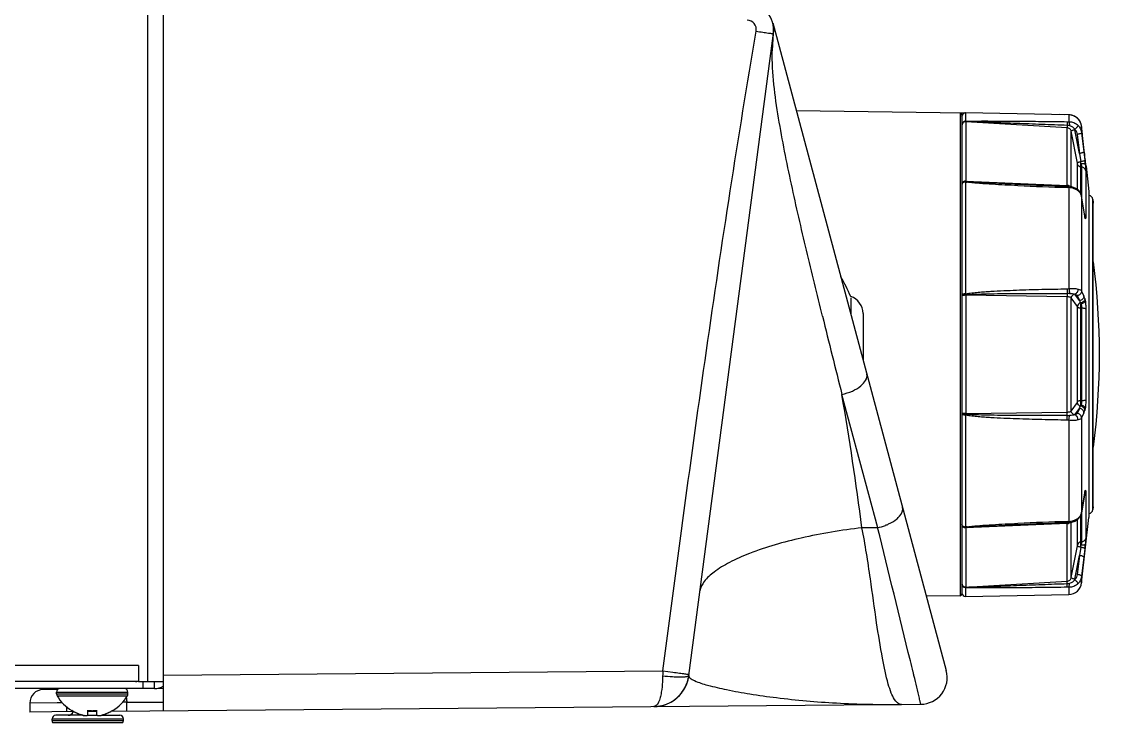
# Model space of a CAD drawing. Extents: x -1686 to 4120, y -1850 to 2563.
# Drawn here: x 2396.1 to 2517, y -131.2 to -52.5 of the extents above; entities that cross this region are included whole.
import ezdxf

# ---------------------------------------------------------------- set-up
doc = ezdxf.new("R2010")
doc.units = 0
doc.header["$LTSCALE"] = 65.395
doc.layers.get('0').update_dxf_attribs({"linetype": 'CONTINUOUS'})
doc.layers.add('ASSI', color=7, linetype='CONTINUOUS')
doc.layers.add('GEOM', color=7, linetype='CONTINUOUS')

msp = doc.modelspace()

# ---------------------------------------------------------------- linework, layer by layer
at = {"linetype": 'CONTINUOUS'}
for p, q in [((2490.48, -85.27), (2490.48, -90.49)), ((2401.68, -129.85), (2401.68, -129.81)), ((2403.48, -130.37), (2403.48, -129.81)), ((2404.48, -129.81), (2404.48, -130.37)), ((2406.28, -129.81), (2406.28, -129.85))]:
    msp.add_line(p, q, dxfattribs=at)
for centre, radius, start, end in [((2470.68, -91.18), 20, 22.9784, 30.1485), ((2488.48, -85.27), 2, 0, 72.0265), ((2684.11, -85.65), 195.02, 179.3741, 179.8902), ((2404.17, -125.76), 4.75, 238.4659, 241.0313), ((2404.16, -125.77), 4.75, 241.0316, 241.9926), ((2404.16, -125.77), 4.75, 241.9926, 243.3187), ((2404.16, -125.77), 4.74, 243.3188, 244.4598), ((2404.16, -125.77), 4.74, 244.4598, 245.4278), ((2404.16, -125.78), 4.73, 245.4278, 246.6825), ((2404.16, -125.78), 4.73, 246.6826, 247.4526), ((2404.15, -125.79), 4.72, 247.4524, 248.9975), ((2404.15, -125.8), 4.72, 248.9977, 249.4819), ((2404.15, -125.81), 4.7, 249.4813, 251.5344), ((2404.14, -125.83), 4.68, 251.535, 252.6227), ((2404.14, -125.84), 4.67, 252.6228, 253.6051), ((2404.13, -125.87), 4.64, 253.6036, 255.6824), ((2403.23, -128.38), 2.01, 262.7256, 264.8598), ((2403.23, -128.4), 1.98, 264.8627, 265.7144), ((2403.23, -128.41), 1.97, 265.714, 266.9766), ((2403.23, -128.42), 1.96, 266.9771, 268.0037), ((2403.23, -128.43), 1.95, 268.0037, 269.0738), ((2403.23, -128.43), 1.95, 269.0741, 270.1995), ((2403.23, -128.43), 1.95, 270.1995, 271.1541), ((2403.23, -128.43), 1.95, 271.1545, 272.3767), ((2403.23, -128.42), 1.96, 272.3765, 273.2159), ((2403.23, -128.41), 1.97, 273.2167, 274.6016), ((2403.23, -128.4), 1.98, 274.6009, 275.2558), ((2403.23, -128.37), 2.01, 275.2585, 277.2741), ((2403.98, -126.06), 3.79, 262.4013, 269.9911), ((2403.98, -126.06), 3.79, 270.0089, 277.5987), ((2404.73, -128.37), 2.01, 262.7259, 264.7415), ((2404.73, -128.4), 1.98, 264.7442, 265.3991), ((2404.73, -128.41), 1.97, 265.3984, 266.7833), ((2404.73, -128.42), 1.96, 266.7841, 267.6235), ((2404.73, -128.43), 1.96, 267.6234, 268.8455), ((2404.73, -128.43), 1.95, 268.8459, 269.8005), ((2404.73, -128.43), 1.95, 269.8006, 270.9258), ((2404.73, -128.43), 1.95, 270.9261, 271.9964), ((2404.73, -128.42), 1.96, 271.9964, 273.0228), ((2404.73, -128.41), 1.97, 273.0233, 274.286), ((2404.73, -128.4), 1.98, 274.2856, 275.1372), ((2404.73, -128.38), 2.01, 275.1401, 277.2744), ((2403.83, -125.87), 4.64, 284.3176, 286.3964), ((2403.82, -125.84), 4.67, 286.3949, 287.3772), ((2403.82, -125.83), 4.68, 287.3773, 288.465), ((2403.81, -125.81), 4.7, 288.4656, 290.5187), ((2403.81, -125.8), 4.72, 290.5181, 291.0023), ((2403.81, -125.79), 4.72, 291.0025, 292.5476), ((2403.8, -125.78), 4.73, 292.5474, 293.3174), ((2403.8, -125.78), 4.73, 293.3175, 294.5722), ((2403.8, -125.77), 4.74, 294.5722, 295.5402), ((2403.8, -125.77), 4.74, 295.5402, 296.6812), ((2403.8, -125.77), 4.75, 296.6813, 298.0074), ((2403.8, -125.77), 4.75, 298.0074, 298.9684), ((2403.79, -125.76), 4.75, 298.9687, 301.5341)]:
    msp.add_arc(centre, radius, start, end, dxfattribs=at)
at = {"layer": 'ASSI', "linetype": 'CONTINUOUS'}
for p, q in [((2516.26, -72.46), (2516.3, -72.77)), ((2516.26, -107.28), (2516.3, -106.97)), ((2399.98, -127.77), (2407.98, -127.77)), ((2399.98, -127.97), (2399.98, -127.77)), ((2399.98, -127.97), (2407.98, -127.97)), ((2400.03, -128.17), (2407.93, -128.17)), ((2407.98, -127.97), (2407.98, -127.77)), ((2402.98, -130.37), (2399.88, -130.37)), ((2403.48, -130.37), (2404.48, -130.37)), ((2404.98, -130.37), (2407.08, -130.37)), ((2399.48, -130.77), (2407.48, -130.77)), ((2399.48, -130.97), (2399.48, -130.77)), ((2399.48, -130.97), (2407.48, -130.97)), ((2399.53, -131.17), (2407.43, -131.17)), ((2407.48, -130.97), (2407.48, -130.77))]:
    msp.add_line(p, q, dxfattribs=at)
for centre, radius, start, end in [((2400.38, -127.77), 0.4, 90, 180), ((2400.38, -127.97), 0.4, 180, 210.3012), ((2404.18, -125.75), 4.8, 210.3012, 238.5421), ((2403.78, -125.75), 4.8, 301.4579, 329.6988), ((2407.58, -127.77), 0.4, 0, 90), ((2407.58, -127.97), 0.4, 329.6988, 360), ((2399.88, -130.77), 0.4, 90, 180), ((2407.08, -130.77), 0.4, 0, 90), ((2399.88, -130.97), 0.4, 180, 210.3012), ((2407.08, -130.97), 0.4, 329.6988, 360)]:
    msp.add_arc(centre, radius, start, end, dxfattribs=at)
at = {"layer": 'GEOM', "linetype": 'CONTINUOUS'}
for p, q in [((2410.18, 672.93), (2410.18, -126.57)), ((2411.98, -129.87), (2411.98, -49.87)), ((2480.34, -52.66), (2499.82, -125.35)), ((2470.93, -125.91), (2480.5, -53.24)), ((2501.81, -62.79), (2482.98, -62.52)), ((2501.38, -62.82), (2501.38, -116.95)), ((2513.57, -62.97), (2501.99, -62.75)), ((2513.57, -62.97), (2501.99, -62.75)), ((2501.99, -62.75), (2501.99, -63.69)), ((2501.99, -62.75), (2501.99, -62.75)), ((2501.58, -63.02), (2501.58, -116.75)), ((2502, -63.73), (2502, -63.75)), ((2513.39, -64.43), (2502, -63.75)), ((2502, -63.75), (2502, -70.4)), ((2513.11, -62.96), (2512.53, -62.95)), ((2513.11, -62.96), (2513.11, -62.96)), ((2513.84, -63), (2513.57, -62.97)), ((2513.57, -62.97), (2513.57, -63.74)), ((2513.57, -62.97), (2513.57, -62.97)), ((2514.02, -63.06), (2513.83, -63)), ((2514.21, -63.13), (2513.84, -63)), ((2514.54, -63.36), (2514.21, -63.13)), ((2514.48, -63.32), (2514.23, -63.14)), ((2514.79, -63.66), (2514.54, -63.36)), ((2514.95, -64.02), (2514.79, -63.66)), ((2514.99, -64.15), (2514.95, -64.02)), ((2513.39, -70.89), (2513.39, -64.43)), ((2513.85, -71.02), (2513.85, -64.82)), ((2514.54, -68.4), (2513.85, -64.82)), ((2514.75, -67.3), (2514.24, -64.65)), ((2514.51, -65.17), (2514.75, -67.3)), ((2515.01, -64.28), (2514.99, -64.15)), ((2515.01, -64.28), (2515.01, -64.99)), ((2515.12, -65.29), (2515.01, -64.28)), ((2515.01, -64.99), (2515.25, -67.12)), ((2515.06, -64.77), (2515.07, -64.77)), ((2515.16, -65.69), (2515.07, -64.77)), ((2515.23, -66.29), (2515.12, -65.29)), ((2515.34, -67.28), (2515.23, -66.29)), ((2514.75, -67.3), (2514.9, -68.24)), ((2515.25, -67.12), (2515.36, -68.06)), ((2515.35, -67.35), (2515.34, -67.28)), ((2515.37, -67.61), (2515.35, -67.35)), ((2515.38, -67.68), (2515.37, -67.61)), ((2515.41, -67.92), (2515.38, -67.68)), ((2514.56, -71.35), (2514.56, -68.53)), ((2515, -68.85), (2514.93, -68.84)), ((2514.93, -71.83), (2514.93, -68.84)), ((2515, -68.85), (2515, -72.07)), ((2515.43, -68.05), (2515.41, -67.92)), ((2515.44, -68.19), (2515.43, -68.05)), ((2515.45, -68.3), (2515.44, -68.19)), ((2515.47, -68.42), (2515.45, -68.3)), ((2515.48, -68.52), (2515.47, -68.42)), ((2515.49, -68.59), (2515.48, -68.52)), ((2515.5, -68.68), (2515.49, -68.59)), ((2515.5, -68.73), (2515.5, -68.68)), ((2515.5, -68.73), (2515.82, -71.57)), ((2515.47, -69.27), (2515.47, -74.36)), ((2501.99, -70.5), (2501.99, -83.06)), ((2502, -70.4), (2513.39, -70.89)), ((2507.86, -70.91), (2507.81, -70.91)), ((2509.5, -70.83), (2507.86, -70.76)), ((2511.43, -70.9), (2509.5, -70.83)), ((2513.42, -70.96), (2511.43, -70.9)), ((2513.4, -71.11), (2513.4, -70.96)), ((2513.4, -70.96), (2513.4, -70.96)), ((2513.57, -71.13), (2513.57, -82.48)), ((2513.63, -70.98), (2513.63, -70.98)), ((2514.53, -71.33), (2514.53, -71.33)), ((2514.68, -71.46), (2514.53, -71.33)), ((2515, -72.06), (2514.97, -71.94)), ((2515.25, -73.63), (2515, -72.06)), ((2515.01, -72.1), (2515, -72.06)), ((2515.01, -72.1), (2515.01, -82.75)), ((2515.24, -73.63), (2515.01, -72.1)), ((2515.82, -71.57), (2515.82, -108.17)), ((2516.26, -107.28), (2516.26, -72.46)), ((2515.25, -73.66), (2515.24, -73.63)), ((2515.36, -74.31), (2515.25, -73.63)), ((2515.25, -73.66), (2515.25, -73.63)), ((2515.35, -74.31), (2515.25, -73.66)), ((2516.3, -72.77), (2516.31, -72.89)), ((2516.3, -106.97), (2516.3, -72.77)), ((2516.31, -106.84), (2516.31, -72.89)), ((2515.36, -74.35), (2515.35, -74.31)), ((2515.36, -74.36), (2515.36, -74.31)), ((2515.36, -74.35), (2515.36, -74.31)), ((2515.39, -74.47), (2515.39, -74.47)), ((2515.41, -74.6), (2515.39, -74.47)), ((2513.39, -83.4), (2502, -83.22)), ((2502, -83.22), (2502, -96.51)), ((2513.39, -96.33), (2513.39, -83.4)), ((2514.75, -83.82), (2514.24, -83.11)), ((2514.51, -83.25), (2514.75, -83.82)), ((2515.01, -82.75), (2515.25, -83.32)), ((2513.85, -96.22), (2513.85, -83.52)), ((2514.54, -84.48), (2513.85, -83.52)), ((2514.56, -95.14), (2514.56, -84.6)), ((2515, -84.67), (2514.93, -84.67)), ((2514.93, -95.07), (2514.93, -84.67)), ((2515, -84.67), (2515, -95.06)), ((2515.47, -84.78), (2515.47, -94.96)), ((2490.48, -86.64), (2490.48, -87.64)), ((2490.48, -88.85), (2490.48, -90.22)), ((2492.12, -109.31), (2488.11, -94.35)), ((2513.85, -96.22), (2514.54, -95.26)), ((2514.93, -95.07), (2515, -95.06)), ((2501.99, -96.68), (2501.99, -109.24)), ((2502, -96.51), (2513.39, -96.33)), ((2514.24, -96.63), (2514.75, -95.92)), ((2514.75, -95.92), (2514.51, -96.49)), ((2515.25, -96.41), (2515.01, -96.99)), ((2513.57, -97.25), (2513.57, -108.61)), ((2515.01, -96.99), (2515.01, -107.64)), ((2515.41, -105.14), (2515.39, -105.27)), ((2515.36, -105.43), (2515, -107.68)), ((2515.01, -107.64), (2515.24, -106.11)), ((2515.24, -106.11), (2515.25, -106.07)), ((2515.25, -106.07), (2515.35, -105.43)), ((2515.25, -106.07), (2515.25, -106.11)), ((2515.35, -105.43), (2515.36, -105.39)), ((2515.36, -105.43), (2515.37, -105.36)), ((2515.36, -105.39), (2515.36, -105.43)), ((2515.37, -105.36), (2515.38, -105.3)), ((2515.38, -105.28), (2515.39, -105.27)), ((2515.38, -105.3), (2515.38, -105.28)), ((2515.47, -105.38), (2515.47, -110.47)), ((2515.01, -107.64), (2515, -107.68)), ((2516.3, -106.97), (2516.26, -107.28)), ((2516.3, -106.97), (2516.31, -106.84)), ((2513.39, -108.85), (2502, -109.34)), ((2511.42, -108.84), (2513.4, -108.78)), ((2513.39, -115.31), (2513.39, -108.85)), ((2513.4, -108.63), (2513.4, -108.78)), ((2513.4, -108.78), (2513.4, -108.78)), ((2513.63, -108.76), (2513.63, -108.76)), ((2513.85, -114.92), (2513.85, -108.71)), ((2514.53, -108.41), (2514.67, -108.29)), ((2514.53, -108.41), (2514.53, -108.41)), ((2514.56, -111.21), (2514.56, -108.39)), ((2514.93, -110.9), (2514.93, -107.91)), ((2514.97, -107.81), (2515, -107.68)), ((2515, -107.67), (2515, -110.89)), ((2515.01, -115.5), (2515.82, -108.17)), ((2492.12, -109.31), (2490.36, -109.32)), ((2502, -109.34), (2502, -115.99)), ((2514.93, -110.9), (2515, -110.89)), ((2513.85, -114.92), (2514.54, -111.33)), ((2514.24, -115.09), (2514.75, -112.44)), ((2514.75, -112.44), (2514.51, -114.57)), ((2514.9, -111.5), (2514.75, -112.44)), ((2515.36, -111.68), (2515.25, -112.62)), ((2515.25, -112.62), (2515.01, -114.75)), ((2515.01, -114.75), (2515.01, -115.5)), ((2501.99, -116.05), (2501.99, -117.03)), ((2502, -115.99), (2513.39, -115.31)), ((2502, -115.99), (2502, -116.01)), ((2513.57, -116), (2513.57, -116.81)), ((2501.38, -116.95), (2497.59, -117.01)), ((2501.99, -117.03), (2513.57, -116.81)), ((2409.18, -124.77), (1650.78, -124.77)), ((2409.18, -124.77), (2409.18, -126.57)), ((2411.98, -125.87), (2468, -125.38)), ((2468, -125.38), (2469.13, -125.53)), ((2408.83, -126.57), (1651.13, -126.57)), ((2409.18, -126.57), (2408.83, -126.57)), ((2409.18, -126.57), (2411.98, -126.57)), ((2409.71, -127.37), (2409.71, -126.57)), ((2410.98, -127.37), (2410.98, -126.57)), ((2410.98, -127.37), (1650.78, -127.37)), ((2400.12, -127.47), (2398.47, -127.49)), ((2411.98, -127.37), (2407.74, -127.41)), ((2400.03, -128.97), (2396.98, -128.99)), ((2396.98, -128.99), (2396.98, -130)), ((2400.61, -128.96), (2400.03, -128.97)), ((2406.1, -129.92), (2496.95, -129.13)), ((2407.85, -128.9), (2407.39, -128.91)), ((2407.85, -128.9), (2411.98, -128.9)), ((2407.85, -129.91), (2407.85, -128.9)), ((2401.93, -129.96), (2396.98, -130)), ((2401.11, -129.42), (2401.11, -129.96)), ((2404.48, -129.93), (2403.48, -129.94))]:
    msp.add_line(p, q, dxfattribs=at)
for points in [[(2513.63, -70.98), (2513.58, -70.97), (2513.42, -70.96)], [(2514.53, -71.33), (2514.29, -71.19), (2513.91, -71.04), (2513.63, -70.98)], [(2514.97, -71.94), (2514.86, -71.68), (2514.68, -71.46)], [(2515.39, -74.47), (2515.39, -74.47), (2515.38, -74.46), (2515.38, -74.42), (2515.36, -74.36)], [(2507.86, -108.97), (2509.5, -108.91), (2511.42, -108.84)], [(2513.4, -108.78), (2513.57, -108.77), (2513.63, -108.76)], [(2513.63, -108.76), (2513.9, -108.7), (2514.28, -108.56), (2514.53, -108.41)], [(2514.67, -108.29), (2514.86, -108.06), (2514.97, -107.81)]]:
    msp.add_lwpolyline(points, dxfattribs=at)
for centre, radius, start, end in [((2477.45, -53.44), 3, 352.5, 89.5), ((2498.18, -55.98), 17.89, 173.5003, 177.5882), ((2501.26, -56.13), 20.97, 177.529, 179.0581), ((2501.98, -63.15), 0.4, 88.907, 157.6473), ((2501.98, -63.15), 0.4, 138.2802, 152.924), ((2501.98, -63.15), 0.402, 130.5814, 138.2426), ((2501.98, -63.15), 0.401, 116.2377, 130.5472), ((2501.98, -63.15), 0.401, 109.0845, 116.2124), ((2501.98, -63.15), 0.404, 90.9904, 109.0073), ((2501.98, -63.14), 0.396, 88.9033, 90.9492), ((2501.98, -63.15), 0.402, 162.7418, 179.9342), ((2501.96, -64.14), 0.377, 155.8915, 170.9841), ((2501.95, -64.14), 0.369, 170.9785, 179.963), ((2501.98, -63.15), 0.396, 159.4153, 162.7087), ((2501.98, -63.15), 0.399, 152.9504, 159.4091), ((2513.08, -64.96), 2, 88.623, 89.16), ((2513.54, -64.45), 1.48, 77.0147, 88.8685), ((2513.55, -64.43), 1.46, 75.1471, 77.0065), ((2513.54, -64.44), 1.47, 67.8636, 75.1379), ((2513.54, -64.44), 1.47, 62.343, 67.8644), ((2513.55, -64.44), 1.47, 61.3685, 62.34), ((2513.54, -64.44), 1.48, 50.1214, 61.3517), ((2513.55, -64.44), 1.47, 47.6954, 50.1117), ((2513.54, -64.44), 1.48, 33.8774, 47.6662), ((2513.55, -64.44), 1.47, 33.1023, 33.8553), ((2513.54, -64.44), 1.47, 20.0919, 33.0998), ((2513.55, -64.44), 1.47, 17.9246, 20.0804), ((2513.54, -64.44), 1.48, 11.2198, 17.9203), ((2513.42, -64.81), 0.842, 10.8582, 12.9906), ((2513.08, -64.96), 2, 5.7106, 7.8775), ((2513.08, -64.97), 2, 7.1827, 8.3255), ((2513.09, -64.97), 1.99, 5.7175, 7.183), ((2498.64, -70.25), 16.38, 6.2094, 7.0561), ((2478.63, -72.28), 36.97, 5.7996, 6.5463), ((2501.82, -70.8), 0.241, 149.5392, 153.2039), ((2503.04, -64.27), 6.32, 260.4253, 261.9124), ((2503.36, -56.61), 13.9, 264.3923, 265.0582), ((2544.57, 785.26), 856.81, 267.54464, 267.91531), ((2523.94, 303.64), 374.9, 267.5412, 268.3885), ((2513.36, -71.59), 0.705, 85.677, 87.5578), ((2513.36, -71.58), 0.69, 76.8224, 85.7256), ((2514.27, -72.22), 0.742, 9.002, 11.9128), ((2515.77, -72.52), 0.5, 7, 83.8665), ((2517.28, -74.1), 1.94, 191.298, 191.9641), ((2437.01, -89.87), 80, 352.5277, 7.4723), ((2491.89, -84.86), 10.25, 9.5923, 10.1235), ((2495.51, -83.23), 6.5, 0.0562, 0.6888), ((2513.23, -109.17), 26.16, 89.0999, 89.6228), ((2514.15, -83.18), 0.117, 35.6777, 40.8075), ((2482.05, -97.57), 36.12, 22.7877, 23.2268), ((2454.68, -119.12), 69.68, 30.1964, 30.4359), ((4458.78, 400.33), 2031.81, 193.83636, 194.09139), ((2492.03, -94.9), 10.12, 349.8726, 350.4109), ((2495.51, -96.51), 6.49, 359.3111, 359.9441), ((2513.24, -70.98), 25.75, 270.3734, 270.9046), ((2514.15, -96.56), 0.117, 319.1931, 324.3254), ((2454.67, -60.62), 69.68, 329.5641, 329.8036), ((2482.06, -82.17), 36.12, 336.7732, 337.2123), ((2517.83, -105.75), 2.5, 169.1349, 169.2932), ((2514.27, -107.52), 0.742, 348.0876, 350.998), ((2515.77, -107.22), 0.5, 276.1335, 353), ((2523.93, -483), 374.52, 91.6112, 92.4613), ((2544.57, -965.01), 856.82, 92.08469, 92.45536), ((2513.36, -108.14), 0.705, 272.4422, 274.3272), ((2513.36, -108.16), 0.69, 274.2779, 283.2342), ((2490.85, -103.46), 5.99, 282.2434, 291.0235), ((-1952.54, -1209.42), 4578.78, 13.70969, 13.90215), ((2501.82, -108.94), 0.241, 206.7961, 210.4609), ((2503.05, -115.54), 6.39, 98.0283, 99.5694), ((2503.15, -120.92), 11.68, 95.3764, 95.6332), ((2503.5, -124.7), 15.47, 94.9326, 95.3673), ((2498.63, -109.49), 16.4, 352.9442, 353.7903), ((2478.37, -107.43), 37.24, 353.4564, 354.1977), ((2501.95, -115.6), 0.368, 180.0292, 187.9539), ((2501.96, -115.6), 0.378, 187.962, 204.104), ((2513.54, -115.34), 1.47, 271.1, 353.661), ((2513.42, -114.93), 0.842, 347.0099, 349.1429), ((2501.38, -116.75), 0.2, 270.84, 360), ((2501.98, -116.63), 0.4, 180, 271.1), ((2566.65, -128.09), 98.68, 178.4277, 178.7509), ((2496.92, -126.13), 3, 270.5, 15), ((2408.83, -123.83), 2.74, 270.0259, 277.2949), ((2466.97, -125.39), 4, 270.5007, 352.5004), ((2470.52, -102.04), 24.03, 263.9555, 266.6322), ((2466.97, -125.39), 4, 325.6332, 352.4996), ((1862.91, -279.44), 651.63, 13.50917, 13.6279), ((2398.48, -128.99), 1.5, 90.5, 180), ((2410.98, -125.57), 1.8, 270, 303.7972), ((2466.97, -125.39), 4, 299.1408, 323.8509), ((2466.97, -125.39), 4, 270.4944, 296.8731), ((2401.28, -129.77), 0.6, 270, 341.5316), ((2405.68, -129.77), 0.6, 235.5463, 270)]:
    msp.add_arc(centre, radius, start, end, dxfattribs=at)
for points, knots in [([(2478.49, -53.58), (2478.54, -53.29), (2478.37, -52.63), (2477.77, -52.35), (2477.47, -52.33)], [0, 0, 0, 0, 0.499548, 1, 1, 1, 1]), ([(2468, -125.38), (2469.6, -113.39), (2472.79, -89.41), (2476.46, -65.5), (2478.49, -53.58)], [0, 0, 0, 0, 0.500004, 1, 1, 1, 1]), ([(2478.49, -53.58), (2478.74, -53.62), (2479.19, -53.69), (2479.73, -53.77), (2480.07, -53.81), (2480.26, -53.84), (2480.34, -53.83), (2480.42, -53.85), (2480.42, -53.83)], [0, 0, 0, 0, 0.382833, 0.706694, 0.830644, 0.922895, 0.979754, 1, 1, 1, 1]), ([(2485.93, -85.58), (2485.32, -83.11), (2484.12, -78.18), (2482.41, -70.78), (2480.92, -63.35), (2480.25, -58.31), (2480.29, -55.79)], [0, 0, 0, 0, 0.25097, 0.501218, 0.750377, 1, 1, 1, 1]), ([(2501.79, -62.8), (2501.73, -62.8), (2501.62, -62.8), (2501.49, -62.8), (2501.42, -62.81), (2501.39, -62.82), (2501.38, -62.82), (2501.38, -62.82)], [0, 0, 0, 0, 0.448555, 0.769137, 0.94464, 0.981385, 1, 1, 1, 1]), ([(2501.58, -63.02), (2501.58, -62.97), (2501.54, -62.87), (2501.43, -62.83), (2501.38, -62.83)], [0, 0, 0, 0, 0.499676, 1, 1, 1, 1]), ([(2501.58, -63.02), (2501.58, -63.02), (2501.59, -63.03), (2501.6, -63.03), (2501.6, -63.04)], [0, 0, 0, 0, 0.225689, 1, 1, 1, 1]), ([(2501.99, -63.69), (2501.94, -63.69), (2501.83, -63.71), (2501.69, -63.79), (2501.6, -63.92), (2501.58, -64.03), (2501.58, -64.08)], [0, 0, 0, 0, 0.25425, 0.506075, 0.754329, 1, 1, 1, 1]), ([(2502, -63.73), (2501.9, -63.72), (2501.73, -63.77), (2501.6, -63.94), (2501.58, -64.04), (2501.58, -64.08)], [0, 0, 0, 0, 0.51365, 0.760914, 1, 1, 1, 1]), ([(2502, -63.75), (2501.92, -63.75), (2501.76, -63.79), (2501.64, -63.91), (2501.61, -63.98)], [0, 0, 0, 0, 0.50497, 1, 1, 1, 1]), ([(2501.99, -63.69), (2502.22, -63.68), (2502.69, -63.67), (2503.64, -63.66), (2504.83, -63.66), (2506.26, -63.67), (2508.16, -63.68), (2510.54, -63.7), (2512.45, -63.73), (2513.4, -63.74)], [0, 0, 0, 0, 0.061822, 0.124085, 0.248955, 0.374003, 0.499133, 0.749521, 1, 1, 1, 1]), ([(2501.99, -63.69), (2501.99, -63.69), (2502, -63.71), (2502, -63.72), (2502, -63.73)], [0, 0, 0, 0, 0.212298, 1, 1, 1, 1]), ([(2502, -63.73), (2502.48, -63.73), (2503.43, -63.76), (2505.33, -63.82), (2507.7, -63.91), (2510.55, -64.01), (2512.45, -64.09), (2513.4, -64.12)], [0, 0, 0, 0, 0.124785, 0.24975, 0.499787, 0.74988, 1, 1, 1, 1]), ([(2513.4, -63.74), (2513.4, -63.79), (2513.4, -63.91), (2513.4, -64.04), (2513.4, -64.12)], [0, 0, 0, 0, 0.362351, 1, 1, 1, 1]), ([(2513.57, -63.74), (2513.76, -63.74), (2514.14, -63.81), (2514.46, -64.02), (2514.6, -64.15)], [0, 0, 0, 0, 0.501193, 1, 1, 1, 1]), ([(2513.57, -63.74), (2513.58, -63.76), (2513.6, -63.81), (2513.62, -63.9), (2513.63, -64.02), (2513.64, -64.11), (2513.64, -64.16)], [0, 0, 0, 0, 0.144591, 0.371872, 0.665461, 1, 1, 1, 1]), ([(2513.4, -64.12), (2513.4, -64.16), (2513.4, -64.26), (2513.39, -64.36), (2513.39, -64.43)], [0, 0, 0, 0, 0.337169, 1, 1, 1, 1]), ([(2513.85, -64.82), (2513.83, -64.72), (2513.71, -64.52), (2513.5, -64.43), (2513.39, -64.43)], [0, 0, 0, 0, 0.495205, 1, 1, 1, 1]), ([(2513.64, -64.16), (2513.77, -64.19), (2514, -64.31), (2514.18, -64.51), (2514.24, -64.62)], [0, 0, 0, 0, 0.502747, 1, 1, 1, 1]), ([(2514.24, -64.65), (2514.19, -64.66), (2514.1, -64.68), (2513.98, -64.72), (2513.89, -64.76), (2513.85, -64.8), (2513.85, -64.82)], [0, 0, 0, 0, 0.348988, 0.655005, 0.877402, 1, 1, 1, 1]), ([(2514.6, -64.15), (2514.6, -64.16), (2514.59, -64.18), (2514.56, -64.25), (2514.49, -64.35), (2514.37, -64.48), (2514.29, -64.57), (2514.24, -64.62)], [0, 0, 0, 0, 0.053281, 0.1331, 0.366099, 0.669943, 1, 1, 1, 1]), ([(2514.24, -64.62), (2514.31, -64.69), (2514.44, -64.86), (2514.5, -65.07), (2514.51, -65.17)], [0, 0, 0, 0, 0.502236, 1, 1, 1, 1]), ([(2515.01, -64.99), (2515.01, -65.01), (2514.95, -65.06), (2514.85, -65.1), (2514.69, -65.14), (2514.57, -65.16), (2514.51, -65.17)], [0, 0, 0, 0, 0.119843, 0.34005, 0.646964, 1, 1, 1, 1]), ([(2514.6, -64.15), (2514.71, -64.26), (2514.9, -64.52), (2514.99, -64.83), (2515.01, -64.99)], [0, 0, 0, 0, 0.50211, 1, 1, 1, 1]), ([(2515.25, -67.12), (2515.25, -67.14), (2515.2, -67.19), (2515.09, -67.23), (2514.94, -67.28), (2514.82, -67.3), (2514.75, -67.3)], [0, 0, 0, 0, 0.119815, 0.340008, 0.646935, 1, 1, 1, 1]), ([(2514.9, -68.24), (2514.85, -68.25), (2514.77, -68.27), (2514.65, -68.31), (2514.58, -68.35), (2514.54, -68.39), (2514.54, -68.4)], [0, 0, 0, 0, 0.352705, 0.656909, 0.876782, 1, 1, 1, 1]), ([(2514.56, -68.53), (2514.56, -68.51), (2514.55, -68.47), (2514.54, -68.43), (2514.54, -68.4)], [0, 0, 0, 0, 0.388236, 1, 1, 1, 1]), ([(2514.93, -68.84), (2514.84, -68.84), (2514.67, -68.77), (2514.57, -68.61), (2514.56, -68.53)], [0, 0, 0, 0, 0.50622, 1, 1, 1, 1]), ([(2515.36, -68.06), (2515.36, -68.08), (2515.31, -68.13), (2515.22, -68.17), (2515.07, -68.21), (2514.96, -68.23), (2514.9, -68.24)], [0, 0, 0, 0, 0.119317, 0.336853, 0.642427, 1, 1, 1, 1]), ([(2515.41, -68.54), (2515.41, -68.52), (2515.35, -68.49), (2515.25, -68.47), (2515.1, -68.47), (2514.99, -68.47), (2514.93, -68.48)], [0, 0, 0, 0, 0.114317, 0.331407, 0.63898, 1, 1, 1, 1]), ([(2514.93, -68.48), (2514.95, -68.55), (2514.97, -68.66), (2515, -68.78), (2515, -68.83), (2515, -68.85)], [0, 0, 0, 0, 0.626153, 0.854543, 1, 1, 1, 1]), ([(2514.93, -68.84), (2514.93, -68.82), (2514.93, -68.7), (2514.93, -68.58), (2514.93, -68.48)], [0, 0, 0, 0, 0.145569, 1, 1, 1, 1]), ([(2515.47, -69.27), (2515.46, -69.16), (2515.34, -68.94), (2515.12, -68.85), (2515, -68.85)], [0, 0, 0, 0, 0.493441, 1, 1, 1, 1]), ([(2515.41, -68.54), (2515.43, -68.69), (2515.45, -68.94), (2515.47, -69.18), (2515.47, -69.27)], [0, 0, 0, 0, 0.627728, 1, 1, 1, 1]), ([(2502, -70.4), (2501.95, -70.39), (2501.85, -70.41), (2501.71, -70.46), (2501.61, -70.56), (2501.58, -70.64), (2501.58, -70.68)], [0, 0, 0, 0, 0.286048, 0.553714, 0.789846, 1, 1, 1, 1]), ([(2502, -70.44), (2501.92, -70.44), (2501.74, -70.47), (2501.62, -70.61), (2501.59, -70.69)], [0, 0, 0, 0, 0.526088, 1, 1, 1, 1]), ([(2501.99, -70.5), (2501.91, -70.5), (2501.77, -70.53), (2501.64, -70.62), (2501.61, -70.68)], [0, 0, 0, 0, 0.538021, 1, 1, 1, 1]), ([(2502, -70.44), (2502, -70.45), (2502, -70.47), (2501.99, -70.49), (2501.99, -70.5)], [0, 0, 0, 0, 0.228411, 1, 1, 1, 1]), ([(2502, -70.4), (2502, -70.4), (2502, -70.42), (2502, -70.43), (2502, -70.44)], [0, 0, 0, 0, 0.270921, 1, 1, 1, 1]), ([(2507.81, -70.91), (2507.34, -70.89), (2506.39, -70.85), (2504.97, -70.77), (2503.79, -70.69), (2502.85, -70.61), (2502.38, -70.56), (2502.15, -70.53)], [0, 0, 0, 0, 0.250225, 0.500403, 0.750461, 0.875373, 1, 1, 1, 1]), ([(2507.86, -70.76), (2506.91, -70.72), (2505.49, -70.66), (2503.59, -70.56), (2502.64, -70.5), (2502.16, -70.46)], [0, 0, 0, 0, 0.49999, 0.750004, 1, 1, 1, 1]), ([(2513.39, -70.96), (2513.39, -70.96), (2513.39, -70.93), (2513.39, -70.91), (2513.39, -70.89)], [0, 0, 0, 0, 0.208816, 1, 1, 1, 1]), ([(2513.52, -70.91), (2513.54, -70.91), (2513.61, -70.93), (2513.67, -70.96), (2513.72, -70.99)], [0, 0, 0, 0, 0.261802, 1, 1, 1, 1]), ([(2513.57, -71.13), (2513.58, -71.1), (2513.59, -71.07), (2513.6, -71.02), (2513.61, -70.99), (2513.62, -70.98), (2513.63, -70.98)], [0, 0, 0, 0, 0.406204, 0.71408, 0.910526, 1, 1, 1, 1]), ([(2514.36, -71.35), (2514.3, -71.32), (2514.05, -71.21), (2513.78, -71.14), (2513.57, -71.13)], [0, 0, 0, 0, 0.242737, 1, 1, 1, 1]), ([(2514.6, -71.49), (2514.58, -71.48), (2514.5, -71.43), (2514.42, -71.38), (2514.36, -71.35)], [0, 0, 0, 0, 0.24226, 1, 1, 1, 1]), ([(2514.6, -71.49), (2514.6, -71.46), (2514.59, -71.4), (2514.55, -71.35), (2514.53, -71.33)], [0, 0, 0, 0, 0.548981, 1, 1, 1, 1]), ([(2514.93, -71.88), (2514.92, -71.84), (2514.83, -71.69), (2514.7, -71.57), (2514.6, -71.49)], [0, 0, 0, 0, 0.236697, 1, 1, 1, 1]), ([(2515.42, -74.24), (2515.41, -74.23), (2515.39, -74.2), (2515.36, -74.17), (2515.33, -74.15)], [0, 0, 0, 0, 0.241338, 1, 1, 1, 1]), ([(2515.38, -74.48), (2515.38, -74.47), (2515.37, -74.43), (2515.36, -74.38), (2515.36, -74.35)], [0, 0, 0, 0, 0.227191, 1, 1, 1, 1]), ([(2515.41, -74.6), (2515.41, -74.59), (2515.4, -74.56), (2515.39, -74.53), (2515.39, -74.5)], [0, 0, 0, 0, 0.19993, 1, 1, 1, 1]), ([(2515.47, -74.52), (2515.46, -74.53), (2515.46, -74.56), (2515.46, -74.59), (2515.45, -74.62), (2515.45, -74.63), (2515.44, -74.64), (2515.43, -74.63), (2515.42, -74.62), (2515.41, -74.6), (2515.41, -74.6)], [0, 0, 0, 0, 0.240649, 0.431514, 0.571846, 0.66278, 0.713354, 0.765468, 0.858585, 1, 1, 1, 1]), ([(2515.47, -74.36), (2515.46, -74.33), (2515.45, -74.29), (2515.43, -74.25), (2515.42, -74.24)], [0, 0, 0, 0, 0.740778, 1, 1, 1, 1]), ([(2515.47, -74.36), (2515.47, -74.38), (2515.47, -74.43), (2515.47, -74.48), (2515.47, -74.52)], [0, 0, 0, 0, 0.282666, 1, 1, 1, 1]), ([(2501.99, -83.06), (2501.89, -83.06), (2501.78, -83.07), (2501.65, -83.1), (2501.61, -83.12), (2501.58, -83.14), (2501.58, -83.16)], [0, 0, 0, 0, 0.666702, 0.789048, 0.88521, 1, 1, 1, 1]), ([(2502, -83.15), (2501.95, -83.15), (2501.86, -83.15), (2501.74, -83.16), (2501.67, -83.16), (2501.63, -83.17), (2501.6, -83.17), (2501.58, -83.17), (2501.58, -83.18)], [0, 0, 0, 0, 0.362066, 0.678377, 0.803978, 0.901573, 0.967407, 1, 1, 1, 1]), ([(2501.58, -83.18), (2501.58, -83.18), (2501.58, -83.18), (2501.58, -83.18), (2501.58, -83.18)], [0, 0, 0, 0, 0.552987, 1, 1, 1, 1]), ([(2502, -83.22), (2501.95, -83.22), (2501.85, -83.23), (2501.73, -83.24), (2501.66, -83.26), (2501.61, -83.28), (2501.58, -83.31), (2501.58, -83.32)], [0, 0, 0, 0, 0.356818, 0.667242, 0.790372, 0.886938, 1, 1, 1, 1]), ([(2501.99, -83.06), (2502.22, -83.01), (2502.69, -82.95), (2503.4, -82.88), (2504.12, -82.82), (2505.07, -82.76), (2506.26, -82.7), (2507.68, -82.64), (2509.11, -82.59), (2511.02, -82.54), (2512.45, -82.52), (2513.4, -82.5)], [0, 0, 0, 0, 0.06241, 0.124878, 0.187364, 0.249858, 0.37486, 0.499876, 0.624899, 0.749929, 1, 1, 1, 1]), ([(2502, -83.15), (2502.24, -83.13), (2502.71, -83.11), (2503.66, -83.08), (2504.85, -83.05), (2506.28, -83.03), (2508.18, -83.02), (2510.55, -83.01), (2512.45, -83.01), (2513.4, -83.01)], [0, 0, 0, 0, 0.062459, 0.124941, 0.249925, 0.374924, 0.499931, 0.749959, 1, 1, 1, 1]), ([(2513.4, -83.01), (2513.4, -83.04), (2513.39, -83.17), (2513.39, -83.3), (2513.39, -83.4)], [0, 0, 0, 0, 0.208912, 1, 1, 1, 1]), ([(2513.85, -83.52), (2513.84, -83.5), (2513.78, -83.46), (2513.68, -83.43), (2513.54, -83.41), (2513.44, -83.41), (2513.39, -83.4)], [0, 0, 0, 0, 0.145629, 0.372358, 0.666265, 1, 1, 1, 1]), ([(2513.4, -82.5), (2513.4, -82.55), (2513.4, -82.72), (2513.4, -82.89), (2513.4, -83.01)], [0, 0, 0, 0, 0.270756, 1, 1, 1, 1]), ([(2513.57, -82.48), (2513.76, -82.47), (2514.1, -82.44), (2514.44, -82.48), (2514.6, -82.52)], [0, 0, 0, 0, 0.539321, 1, 1, 1, 1]), ([(2513.57, -82.48), (2513.59, -82.58), (2513.62, -82.76), (2513.64, -82.93), (2513.64, -83.01)], [0, 0, 0, 0, 0.551648, 1, 1, 1, 1]), ([(2513.64, -83.01), (2513.76, -83.01), (2513.96, -83.02), (2514.16, -83.07), (2514.24, -83.1)], [0, 0, 0, 0, 0.574473, 1, 1, 1, 1]), ([(2514.24, -83.11), (2514.14, -83.12), (2513.94, -83.21), (2513.85, -83.41), (2513.85, -83.52)], [0, 0, 0, 0, 0.50321, 1, 1, 1, 1]), ([(2514.6, -82.52), (2514.6, -82.65), (2514.54, -82.89), (2514.34, -83.08), (2514.24, -83.1)], [0, 0, 0, 0, 0.539865, 1, 1, 1, 1]), ([(2514.24, -83.1), (2514.3, -83.12), (2514.4, -83.15), (2514.49, -83.21), (2514.51, -83.25)], [0, 0, 0, 0, 0.622672, 1, 1, 1, 1]), ([(2515.01, -82.75), (2515.01, -82.82), (2514.98, -82.94), (2514.87, -83.11), (2514.7, -83.22), (2514.57, -83.25), (2514.51, -83.25)], [0, 0, 0, 0, 0.245733, 0.495338, 0.74766, 1, 1, 1, 1]), ([(2514.6, -82.52), (2514.69, -82.55), (2514.82, -82.59), (2514.95, -82.68), (2515, -82.73), (2515.01, -82.75)], [0, 0, 0, 0, 0.617769, 0.835974, 1, 1, 1, 1]), ([(2515.25, -83.32), (2515.25, -83.39), (2515.22, -83.52), (2515.11, -83.68), (2514.95, -83.79), (2514.82, -83.82), (2514.75, -83.82)], [0, 0, 0, 0, 0.245733, 0.495336, 0.747659, 1, 1, 1, 1]), ([(2514.9, -84.07), (2514.8, -84.09), (2514.62, -84.18), (2514.54, -84.38), (2514.54, -84.48)], [0, 0, 0, 0, 0.503686, 1, 1, 1, 1]), ([(2514.56, -84.6), (2514.56, -84.57), (2514.55, -84.53), (2514.55, -84.49), (2514.54, -84.48)], [0, 0, 0, 0, 0.616863, 1, 1, 1, 1]), ([(2514.93, -84.67), (2514.88, -84.67), (2514.8, -84.67), (2514.69, -84.65), (2514.61, -84.63), (2514.57, -84.61), (2514.56, -84.6)], [0, 0, 0, 0, 0.33659, 0.632831, 0.859078, 1, 1, 1, 1]), ([(2515.36, -83.58), (2515.36, -83.7), (2515.26, -83.95), (2515.02, -84.06), (2514.9, -84.07)], [0, 0, 0, 0, 0.494548, 1, 1, 1, 1]), ([(2514.9, -84.07), (2514.9, -84.08), (2514.92, -84.12), (2514.92, -84.16), (2514.93, -84.19)], [0, 0, 0, 0, 0.171944, 1, 1, 1, 1]), ([(2515.41, -83.81), (2515.41, -83.86), (2515.37, -83.96), (2515.26, -84.08), (2515.11, -84.16), (2514.99, -84.19), (2514.93, -84.19)], [0, 0, 0, 0, 0.213683, 0.453562, 0.719746, 1, 1, 1, 1]), ([(2514.93, -84.19), (2514.95, -84.26), (2514.99, -84.42), (2515, -84.59), (2515, -84.67)], [0, 0, 0, 0, 0.460891, 1, 1, 1, 1]), ([(2514.93, -84.67), (2514.93, -84.63), (2514.93, -84.47), (2514.93, -84.31), (2514.93, -84.19)], [0, 0, 0, 0, 0.27066, 1, 1, 1, 1]), ([(2515.36, -83.58), (2515.37, -83.61), (2515.39, -83.69), (2515.4, -83.77), (2515.41, -83.81)], [0, 0, 0, 0, 0.396549, 1, 1, 1, 1]), ([(2515.41, -83.81), (2515.43, -83.96), (2515.46, -84.28), (2515.47, -84.61), (2515.47, -84.78)], [0, 0, 0, 0, 0.460261, 1, 1, 1, 1]), ([(2515.47, -84.78), (2515.46, -84.76), (2515.41, -84.73), (2515.31, -84.7), (2515.16, -84.68), (2515.06, -84.68), (2515, -84.67)], [0, 0, 0, 0, 0.12921, 0.351558, 0.652477, 1, 1, 1, 1]), ([(2488.11, -94.35), (2488.51, -94.27), (2489.27, -94.01), (2490.35, -93.42), (2491.03, -92.54), (2490.9, -92.07)], [0, 0, 0, 0, 0.322532, 0.613918, 1, 1, 1, 1]), ([(2514.54, -95.26), (2514.55, -95.25), (2514.55, -95.21), (2514.56, -95.17), (2514.56, -95.14)], [0, 0, 0, 0, 0.383137, 1, 1, 1, 1]), ([(2514.9, -95.66), (2514.8, -95.65), (2514.62, -95.56), (2514.54, -95.36), (2514.54, -95.26)], [0, 0, 0, 0, 0.503689, 1, 1, 1, 1]), ([(2514.93, -95.07), (2514.88, -95.07), (2514.8, -95.07), (2514.69, -95.09), (2514.61, -95.11), (2514.57, -95.13), (2514.56, -95.14)], [0, 0, 0, 0, 0.336589, 0.63283, 0.859077, 1, 1, 1, 1]), ([(2514.93, -95.55), (2514.93, -95.56), (2514.92, -95.6), (2514.91, -95.64), (2514.9, -95.66)], [0, 0, 0, 0, 0.325403, 1, 1, 1, 1]), ([(2515, -95.06), (2515, -95.15), (2514.99, -95.32), (2514.95, -95.48), (2514.93, -95.55)], [0, 0, 0, 0, 0.539109, 1, 1, 1, 1]), ([(2514.93, -95.55), (2514.93, -95.51), (2514.93, -95.35), (2514.93, -95.19), (2514.93, -95.07)], [0, 0, 0, 0, 0.211568, 1, 1, 1, 1]), ([(2515.41, -95.92), (2515.41, -95.88), (2515.37, -95.78), (2515.26, -95.66), (2515.11, -95.58), (2514.99, -95.55), (2514.93, -95.55)], [0, 0, 0, 0, 0.213674, 0.453552, 0.71974, 1, 1, 1, 1]), ([(2515.47, -94.96), (2515.46, -94.98), (2515.41, -95.01), (2515.31, -95.04), (2515.16, -95.06), (2515.06, -95.06), (2515, -95.06)], [0, 0, 0, 0, 0.12921, 0.351558, 0.652477, 1, 1, 1, 1]), ([(2515.47, -94.96), (2515.47, -95.13), (2515.46, -95.46), (2515.43, -95.78), (2515.41, -95.92)], [0, 0, 0, 0, 0.53974, 1, 1, 1, 1]), ([(2502, -96.51), (2501.95, -96.51), (2501.85, -96.51), (2501.73, -96.5), (2501.66, -96.47), (2501.61, -96.46), (2501.58, -96.43), (2501.58, -96.42)], [0, 0, 0, 0, 0.356818, 0.667242, 0.790372, 0.886938, 1, 1, 1, 1]), ([(2502, -96.59), (2501.95, -96.59), (2501.86, -96.58), (2501.74, -96.58), (2501.67, -96.58), (2501.63, -96.57), (2501.6, -96.57), (2501.58, -96.56), (2501.58, -96.56)], [0, 0, 0, 0, 0.362054, 0.678358, 0.803959, 0.901559, 0.967399, 1, 1, 1, 1]), ([(2501.58, -96.56), (2501.58, -96.56), (2501.58, -96.56), (2501.58, -96.56), (2501.58, -96.56)], [0, 0, 0, 0, 0.553054, 1, 1, 1, 1]), ([(2501.99, -96.68), (2501.89, -96.68), (2501.78, -96.67), (2501.65, -96.64), (2501.61, -96.62), (2501.58, -96.6), (2501.58, -96.58)], [0, 0, 0, 0, 0.666702, 0.789048, 0.88521, 1, 1, 1, 1]), ([(2513.4, -97.24), (2512.45, -97.22), (2511.02, -97.2), (2509.11, -97.14), (2507.68, -97.1), (2506.26, -97.04), (2505.07, -96.98), (2504.12, -96.92), (2503.4, -96.86), (2502.69, -96.79), (2502.22, -96.73), (2501.99, -96.68)], [0, 0, 0, 0, 0.250071, 0.375101, 0.500124, 0.62514, 0.750142, 0.812636, 0.875122, 0.93759, 1, 1, 1, 1]), ([(2513.4, -96.73), (2512.45, -96.73), (2510.55, -96.73), (2508.18, -96.72), (2506.28, -96.71), (2504.85, -96.69), (2503.66, -96.66), (2502.71, -96.63), (2502.24, -96.61), (2502, -96.59)], [0, 0, 0, 0, 0.250041, 0.500069, 0.625076, 0.750075, 0.875059, 0.937541, 1, 1, 1, 1]), ([(2513.39, -96.33), (2513.44, -96.33), (2513.54, -96.33), (2513.68, -96.3), (2513.78, -96.27), (2513.84, -96.24), (2513.85, -96.22)], [0, 0, 0, 0, 0.333726, 0.627637, 0.854367, 1, 1, 1, 1]), ([(2513.4, -96.73), (2513.4, -96.7), (2513.39, -96.57), (2513.39, -96.44), (2513.39, -96.33)], [0, 0, 0, 0, 0.208904, 1, 1, 1, 1]), ([(2513.4, -97.24), (2513.4, -97.19), (2513.4, -97.02), (2513.4, -96.85), (2513.4, -96.73)], [0, 0, 0, 0, 0.270742, 1, 1, 1, 1]), ([(2513.57, -97.25), (2513.59, -97.16), (2513.62, -96.98), (2513.64, -96.81), (2513.64, -96.73)], [0, 0, 0, 0, 0.551648, 1, 1, 1, 1]), ([(2514.24, -96.64), (2514.16, -96.67), (2513.96, -96.71), (2513.76, -96.72), (2513.64, -96.73)], [0, 0, 0, 0, 0.425513, 1, 1, 1, 1]), ([(2514.24, -96.63), (2514.14, -96.62), (2513.94, -96.53), (2513.85, -96.32), (2513.85, -96.22)], [0, 0, 0, 0, 0.50321, 1, 1, 1, 1]), ([(2514.51, -96.49), (2514.49, -96.52), (2514.4, -96.59), (2514.3, -96.62), (2514.24, -96.64)], [0, 0, 0, 0, 0.377328, 1, 1, 1, 1]), ([(2514.6, -97.22), (2514.6, -97.09), (2514.54, -96.85), (2514.34, -96.66), (2514.24, -96.64)], [0, 0, 0, 0, 0.539868, 1, 1, 1, 1]), ([(2515.01, -96.99), (2515.01, -96.92), (2514.98, -96.79), (2514.87, -96.63), (2514.7, -96.52), (2514.57, -96.49), (2514.51, -96.49)], [0, 0, 0, 0, 0.245733, 0.495338, 0.747659, 1, 1, 1, 1]), ([(2515.25, -96.41), (2515.25, -96.35), (2515.22, -96.22), (2515.11, -96.06), (2514.95, -95.95), (2514.82, -95.92), (2514.75, -95.92)], [0, 0, 0, 0, 0.245733, 0.495336, 0.747659, 1, 1, 1, 1]), ([(2515.36, -96.16), (2515.36, -96.04), (2515.26, -95.79), (2515.02, -95.68), (2514.9, -95.66)], [0, 0, 0, 0, 0.49454, 1, 1, 1, 1]), ([(2515.41, -95.92), (2515.4, -95.97), (2515.39, -96.05), (2515.37, -96.13), (2515.36, -96.16)], [0, 0, 0, 0, 0.603443, 1, 1, 1, 1]), ([(2514.6, -97.22), (2514.44, -97.26), (2514.1, -97.29), (2513.76, -97.27), (2513.57, -97.25)], [0, 0, 0, 0, 0.460681, 1, 1, 1, 1]), ([(2515.01, -96.99), (2515, -97.01), (2514.95, -97.06), (2514.82, -97.15), (2514.69, -97.19), (2514.6, -97.22)], [0, 0, 0, 0, 0.164026, 0.382231, 1, 1, 1, 1]), ([(2515.38, -105.28), (2515.38, -105.27), (2515.38, -105.25), (2515.39, -105.22), (2515.39, -105.2)], [0, 0, 0, 0, 0.273426, 1, 1, 1, 1]), ([(2515.39, -105.2), (2515.4, -105.2), (2515.4, -105.18), (2515.41, -105.16), (2515.41, -105.14)], [0, 0, 0, 0, 0.286791, 1, 1, 1, 1]), ([(2515.41, -105.14), (2515.41, -105.13), (2515.42, -105.12), (2515.43, -105.11), (2515.44, -105.1), (2515.45, -105.11), (2515.45, -105.12), (2515.46, -105.15), (2515.46, -105.18), (2515.46, -105.21), (2515.47, -105.22)], [0, 0, 0, 0, 0.141611, 0.234874, 0.287095, 0.337638, 0.428465, 0.568676, 0.75943, 1, 1, 1, 1]), ([(2515.47, -105.22), (2515.47, -105.23), (2515.47, -105.28), (2515.47, -105.34), (2515.47, -105.38)], [0, 0, 0, 0, 0.215966, 1, 1, 1, 1]), ([(2515.42, -105.5), (2515.41, -105.51), (2515.39, -105.54), (2515.36, -105.57), (2515.33, -105.59)], [0, 0, 0, 0, 0.241338, 1, 1, 1, 1]), ([(2515.36, -105.39), (2515.36, -105.38), (2515.37, -105.34), (2515.37, -105.31), (2515.38, -105.29)], [0, 0, 0, 0, 0.266887, 1, 1, 1, 1]), ([(2515.47, -105.38), (2515.46, -105.41), (2515.45, -105.45), (2515.43, -105.49), (2515.42, -105.5)], [0, 0, 0, 0, 0.740778, 1, 1, 1, 1]), ([(2494.24, -108.34), (2494.37, -108.24), (2494.73, -107.91), (2495, -107.36), (2494.91, -107.02)], [0, 0, 0, 0, 0.313479, 1, 1, 1, 1]), ([(2492.99, -109.04), (2493.11, -109), (2493.55, -108.81), (2493.97, -108.56), (2494.24, -108.34)], [0, 0, 0, 0, 0.267259, 1, 1, 1, 1]), ([(2502.16, -109.21), (2502.39, -109.18), (2502.86, -109.13), (2503.81, -109.05), (2505, -108.97), (2506.42, -108.89), (2507.37, -108.85), (2507.85, -108.83)], [0, 0, 0, 0, 0.124633, 0.249545, 0.499603, 0.749777, 1, 1, 1, 1]), ([(2513.39, -108.78), (2513.39, -108.78), (2513.39, -108.81), (2513.39, -108.83), (2513.39, -108.85)], [0, 0, 0, 0, 0.208785, 1, 1, 1, 1]), ([(2513.72, -108.75), (2513.7, -108.75), (2513.64, -108.79), (2513.57, -108.82), (2513.52, -108.83)], [0, 0, 0, 0, 0.23837, 1, 1, 1, 1]), ([(2513.57, -108.61), (2513.64, -108.61), (2513.91, -108.57), (2514.18, -108.48), (2514.36, -108.39)], [0, 0, 0, 0, 0.255096, 1, 1, 1, 1]), ([(2513.57, -108.61), (2513.58, -108.63), (2513.59, -108.67), (2513.6, -108.72), (2513.61, -108.75), (2513.62, -108.76), (2513.63, -108.76)], [0, 0, 0, 0, 0.406101, 0.713942, 0.910432, 1, 1, 1, 1]), ([(2514.36, -108.39), (2514.38, -108.38), (2514.46, -108.33), (2514.54, -108.28), (2514.6, -108.24)], [0, 0, 0, 0, 0.25746, 1, 1, 1, 1]), ([(2514.6, -108.24), (2514.6, -108.28), (2514.59, -108.34), (2514.55, -108.39), (2514.53, -108.41)], [0, 0, 0, 0, 0.548993, 1, 1, 1, 1]), ([(2514.6, -108.24), (2514.63, -108.22), (2514.77, -108.11), (2514.88, -107.97), (2514.93, -107.86)], [0, 0, 0, 0, 0.265727, 1, 1, 1, 1]), ([(2490.36, -109.32), (2488.07, -109.58), (2483.8, -110.29), (2478.83, -111.7), (2475.59, -113.11), (2473.86, -114.15), (2472.67, -115.19), (2472.23, -116.02), (2472.18, -116.4)], [0, 0, 0, 0, 0.342617, 0.643521, 0.766484, 0.866671, 0.943318, 1, 1, 1, 1]), ([(2493.31, -126.87), (2493.04, -125.92), (2492.57, -123.62), (2491.94, -119.67), (2491.28, -114.77), (2490.73, -111.22), (2490.36, -109.32)], [0, 0, 0, 0, 0.167545, 0.394533, 0.674764, 1, 1, 1, 1]), ([(2502, -109.34), (2501.95, -109.34), (2501.85, -109.33), (2501.71, -109.27), (2501.61, -109.18), (2501.58, -109.09), (2501.58, -109.05)], [0, 0, 0, 0, 0.286048, 0.553714, 0.789846, 1, 1, 1, 1]), ([(2502, -109.3), (2501.92, -109.3), (2501.74, -109.26), (2501.62, -109.13), (2501.59, -109.05)], [0, 0, 0, 0, 0.526088, 1, 1, 1, 1]), ([(2501.99, -109.24), (2501.91, -109.24), (2501.77, -109.21), (2501.64, -109.12), (2501.61, -109.06)], [0, 0, 0, 0, 0.538021, 1, 1, 1, 1]), ([(2501.99, -109.24), (2501.99, -109.24), (2501.99, -109.26), (2502, -109.28), (2502, -109.3)], [0, 0, 0, 0, 0.271009, 1, 1, 1, 1]), ([(2502, -109.3), (2502, -109.3), (2502, -109.31), (2502, -109.33), (2502, -109.34)], [0, 0, 0, 0, 0.228514, 1, 1, 1, 1]), ([(2502.17, -109.28), (2502.65, -109.24), (2503.59, -109.18), (2505.49, -109.08), (2506.92, -109.02), (2507.86, -108.97)], [0, 0, 0, 0, 0.249997, 0.500011, 1, 1, 1, 1]), ([(2514.54, -111.33), (2514.54, -111.31), (2514.55, -111.27), (2514.56, -111.23), (2514.56, -111.21)], [0, 0, 0, 0, 0.611764, 1, 1, 1, 1]), ([(2514.93, -110.9), (2514.84, -110.9), (2514.67, -110.97), (2514.57, -111.13), (2514.56, -111.21)], [0, 0, 0, 0, 0.50622, 1, 1, 1, 1]), ([(2515, -110.89), (2515, -110.91), (2515, -110.96), (2514.97, -111.08), (2514.95, -111.18), (2514.93, -111.26)], [0, 0, 0, 0, 0.145457, 0.373846, 1, 1, 1, 1]), ([(2514.93, -111.26), (2514.93, -111.22), (2514.93, -111.1), (2514.93, -110.98), (2514.93, -110.9)], [0, 0, 0, 0, 0.336589, 1, 1, 1, 1]), ([(2515.41, -111.2), (2515.41, -111.22), (2515.35, -111.25), (2515.25, -111.26), (2515.1, -111.27), (2514.99, -111.27), (2514.93, -111.26)], [0, 0, 0, 0, 0.114343, 0.331439, 0.639002, 1, 1, 1, 1]), ([(2515.47, -110.47), (2515.46, -110.58), (2515.34, -110.79), (2515.12, -110.89), (2515, -110.89)], [0, 0, 0, 0, 0.493441, 1, 1, 1, 1]), ([(2515.47, -110.47), (2515.47, -110.56), (2515.45, -110.8), (2515.43, -111.05), (2515.41, -111.2)], [0, 0, 0, 0, 0.372267, 1, 1, 1, 1]), ([(2514.9, -111.5), (2514.85, -111.49), (2514.77, -111.47), (2514.65, -111.43), (2514.58, -111.39), (2514.54, -111.35), (2514.54, -111.33)], [0, 0, 0, 0, 0.352699, 0.656902, 0.876778, 1, 1, 1, 1]), ([(2515.25, -112.62), (2515.25, -112.6), (2515.2, -112.55), (2515.09, -112.5), (2514.94, -112.46), (2514.82, -112.44), (2514.75, -112.44)], [0, 0, 0, 0, 0.119815, 0.340008, 0.646935, 1, 1, 1, 1]), ([(2515.36, -111.68), (2515.36, -111.66), (2515.31, -111.61), (2515.22, -111.57), (2515.07, -111.53), (2514.96, -111.51), (2514.9, -111.5)], [0, 0, 0, 0, 0.11928, 0.336817, 0.642406, 1, 1, 1, 1]), ([(2514.51, -114.57), (2514.5, -114.67), (2514.44, -114.88), (2514.31, -115.05), (2514.24, -115.12)], [0, 0, 0, 0, 0.497764, 1, 1, 1, 1]), ([(2515.01, -114.75), (2515.01, -114.73), (2514.95, -114.68), (2514.85, -114.64), (2514.69, -114.59), (2514.57, -114.58), (2514.51, -114.57)], [0, 0, 0, 0, 0.119843, 0.340047, 0.64696, 1, 1, 1, 1]), ([(2515.01, -114.75), (2514.99, -114.91), (2514.9, -115.22), (2514.71, -115.48), (2514.6, -115.59)], [0, 0, 0, 0, 0.49789, 1, 1, 1, 1]), ([(2502, -116.01), (2501.9, -116.02), (2501.73, -115.97), (2501.6, -115.8), (2501.58, -115.7), (2501.58, -115.65)], [0, 0, 0, 0, 0.51365, 0.760914, 1, 1, 1, 1]), ([(2501.99, -116.05), (2501.94, -116.05), (2501.83, -116.03), (2501.69, -115.94), (2501.6, -115.81), (2501.58, -115.71), (2501.58, -115.66)], [0, 0, 0, 0, 0.25425, 0.506076, 0.754329, 1, 1, 1, 1]), ([(2502, -115.99), (2501.92, -115.99), (2501.76, -115.95), (2501.64, -115.83), (2501.61, -115.75)], [0, 0, 0, 0, 0.50497, 1, 1, 1, 1]), ([(2513.4, -116), (2512.45, -116.01), (2510.54, -116.03), (2508.16, -116.06), (2506.26, -116.07), (2504.83, -116.07), (2503.64, -116.07), (2502.69, -116.06), (2502.22, -116.06), (2501.99, -116.05)], [0, 0, 0, 0, 0.250479, 0.500867, 0.625997, 0.751046, 0.875915, 0.938178, 1, 1, 1, 1]), ([(2502, -116.01), (2502, -116.02), (2502, -116.03), (2501.99, -116.04), (2501.99, -116.05)], [0, 0, 0, 0, 0.288068, 1, 1, 1, 1]), ([(2513.4, -115.62), (2512.45, -115.65), (2510.55, -115.72), (2507.7, -115.83), (2505.33, -115.92), (2503.43, -115.98), (2502.48, -116), (2502, -116.01)], [0, 0, 0, 0, 0.25012, 0.500213, 0.75025, 0.875215, 1, 1, 1, 1]), ([(2513.39, -115.31), (2513.5, -115.31), (2513.71, -115.22), (2513.83, -115.02), (2513.85, -114.92)], [0, 0, 0, 0, 0.50479, 1, 1, 1, 1]), ([(2513.4, -115.62), (2513.4, -115.58), (2513.4, -115.48), (2513.39, -115.38), (2513.39, -115.31)], [0, 0, 0, 0, 0.337165, 1, 1, 1, 1]), ([(2513.4, -116), (2513.4, -115.95), (2513.4, -115.82), (2513.4, -115.7), (2513.4, -115.62)], [0, 0, 0, 0, 0.362341, 1, 1, 1, 1]), ([(2513.57, -116), (2513.58, -115.98), (2513.6, -115.93), (2513.62, -115.84), (2513.63, -115.72), (2513.64, -115.63), (2513.64, -115.58)], [0, 0, 0, 0, 0.144591, 0.371868, 0.665457, 1, 1, 1, 1]), ([(2514.6, -115.59), (2514.46, -115.72), (2514.14, -115.93), (2513.76, -116), (2513.57, -116)], [0, 0, 0, 0, 0.498809, 1, 1, 1, 1]), ([(2514.24, -115.12), (2514.18, -115.23), (2514, -115.43), (2513.77, -115.55), (2513.64, -115.58)], [0, 0, 0, 0, 0.49725, 1, 1, 1, 1]), ([(2514.24, -115.09), (2514.19, -115.08), (2514.1, -115.06), (2513.98, -115.02), (2513.89, -114.98), (2513.85, -114.94), (2513.85, -114.92)], [0, 0, 0, 0, 0.348988, 0.655005, 0.877402, 1, 1, 1, 1]), ([(2514.6, -115.59), (2514.6, -115.58), (2514.59, -115.55), (2514.56, -115.49), (2514.49, -115.39), (2514.37, -115.26), (2514.29, -115.17), (2514.24, -115.12)], [0, 0, 0, 0, 0.053283, 0.133103, 0.366103, 0.669946, 1, 1, 1, 1]), ([(2496.19, -125.91), (2496.16, -125.78), (2496.03, -125.22), (2495.89, -124.67), (2495.79, -124.24)], [0, 0, 0, 0, 0.231672, 1, 1, 1, 1]), ([(2469.13, -125.53), (2469.38, -125.57), (2469.73, -125.61), (2470.17, -125.67), (2470.44, -125.71), (2470.64, -125.73), (2470.81, -125.76), (2470.88, -125.75), (2470.95, -125.78), (2470.95, -125.77)], [0, 0, 0, 0, 0.408148, 0.580645, 0.727128, 0.844616, 0.930279, 0.982404, 1, 1, 1, 1]), ([(2467.99, -125.94), (2467.99, -126.07), (2467.97, -126.58), (2467.94, -127.09), (2467.89, -127.46)], [0, 0, 0, 0, 0.26208, 1, 1, 1, 1]), ([(2469.11, -126.03), (2469.35, -126.04), (2469.78, -126.06), (2470.37, -126.05), (2470.7, -126.02), (2470.92, -125.96), (2470.93, -125.91)], [0, 0, 0, 0, 0.397779, 0.71014, 0.913529, 1, 1, 1, 1]), ([(2470.93, -125.91), (2470.92, -126.02), (2471.14, -126.29), (2471.4, -126.4), (2471.57, -126.48)], [0, 0, 0, 0, 0.356577, 1, 1, 1, 1]), ([(2471.57, -126.48), (2472.04, -126.7), (2473.24, -127.06), (2475.32, -127.54), (2477.9, -128), (2482, -128.58), (2487.67, -129.07), (2492.35, -129.17), (2494.78, -129.15)], [0, 0, 0, 0, 0.06646, 0.159638, 0.273114, 0.401565, 0.688648, 1, 1, 1, 1]), ([(2494.78, -129.15), (2494.46, -129.15), (2493.97, -128.63), (2493.61, -127.8), (2493.41, -127.21), (2493.31, -126.87)], [0, 0, 0, 0, 0.343877, 0.626943, 1, 1, 1, 1]), ([(2467.79, -128.11), (2467.75, -128.29), (2467.65, -128.76), (2467.33, -129.39), (2467, -129.39)], [0, 0, 0, 0, 0.36633, 1, 1, 1, 1]), ([(2496.86, -128.71), (2496.84, -128.62), (2496.72, -128.12), (2496.61, -127.63), (2496.51, -127.22)], [0, 0, 0, 0, 0.183102, 1, 1, 1, 1]), ([(2496.95, -129.13), (2496.96, -129.13), (2496.93, -129.07), (2496.94, -129.01), (2496.89, -128.87), (2496.87, -128.77), (2496.86, -128.71)], [0, 0, 0, 0, 0.061762, 0.249134, 0.562023, 1, 1, 1, 1])]:
    msp.add_open_spline(points, degree=3, knots=knots, dxfattribs=at)
for points in [[(2501.8, -62.79), (2501.86, -62.76), (2501.92, -62.75), (2501.99, -62.75)], [(2501.58, -63.15), (2501.58, -63.09), (2501.59, -63.04), (2501.61, -62.99)], [(2513.4, -63.74), (2513.46, -63.74), (2513.51, -63.74), (2513.57, -63.74)], [(2513.4, -64.12), (2513.48, -64.13), (2513.56, -64.14), (2513.64, -64.16)], [(2501.6, -70.69), (2501.59, -70.72), (2501.58, -70.75), (2501.58, -70.79)], [(2501.59, -70.69), (2501.58, -70.72), (2501.58, -70.75), (2501.58, -70.77)], [(2513.57, -71.13), (2513.52, -71.12), (2513.46, -71.11), (2513.4, -71.11)], [(2515, -72.07), (2514.99, -72), (2514.96, -71.94), (2514.93, -71.88)], [(2513.4, -82.5), (2513.46, -82.5), (2513.52, -82.49), (2513.57, -82.48)], [(2490.36, -109.32), (2489.72, -104.32), (2488.95, -99.33), (2488.11, -94.35)], [(2513.57, -97.25), (2513.52, -97.25), (2513.46, -97.24), (2513.4, -97.24)], [(2513.4, -108.63), (2513.46, -108.63), (2513.52, -108.62), (2513.57, -108.61)], [(2514.93, -107.86), (2514.96, -107.8), (2514.99, -107.74), (2515, -107.67)], [(2501.6, -109.05), (2501.59, -109.02), (2501.58, -108.98), (2501.58, -108.95)], [(2501.59, -109.05), (2501.58, -109.02), (2501.58, -108.99), (2501.58, -108.96)], [(2513.64, -115.58), (2513.56, -115.6), (2513.48, -115.61), (2513.4, -115.62)], [(2513.57, -116), (2513.51, -116), (2513.46, -116), (2513.4, -116)], [(2467.89, -127.46), (2467.86, -127.68), (2467.83, -127.89), (2467.79, -128.11)], [(2407.82, -128.42), (2407.84, -128.58), (2407.85, -128.74), (2407.85, -128.9)]]:
    msp.add_open_spline(points, degree=3, dxfattribs=at)

doc.saveas('drawing.dxf')
